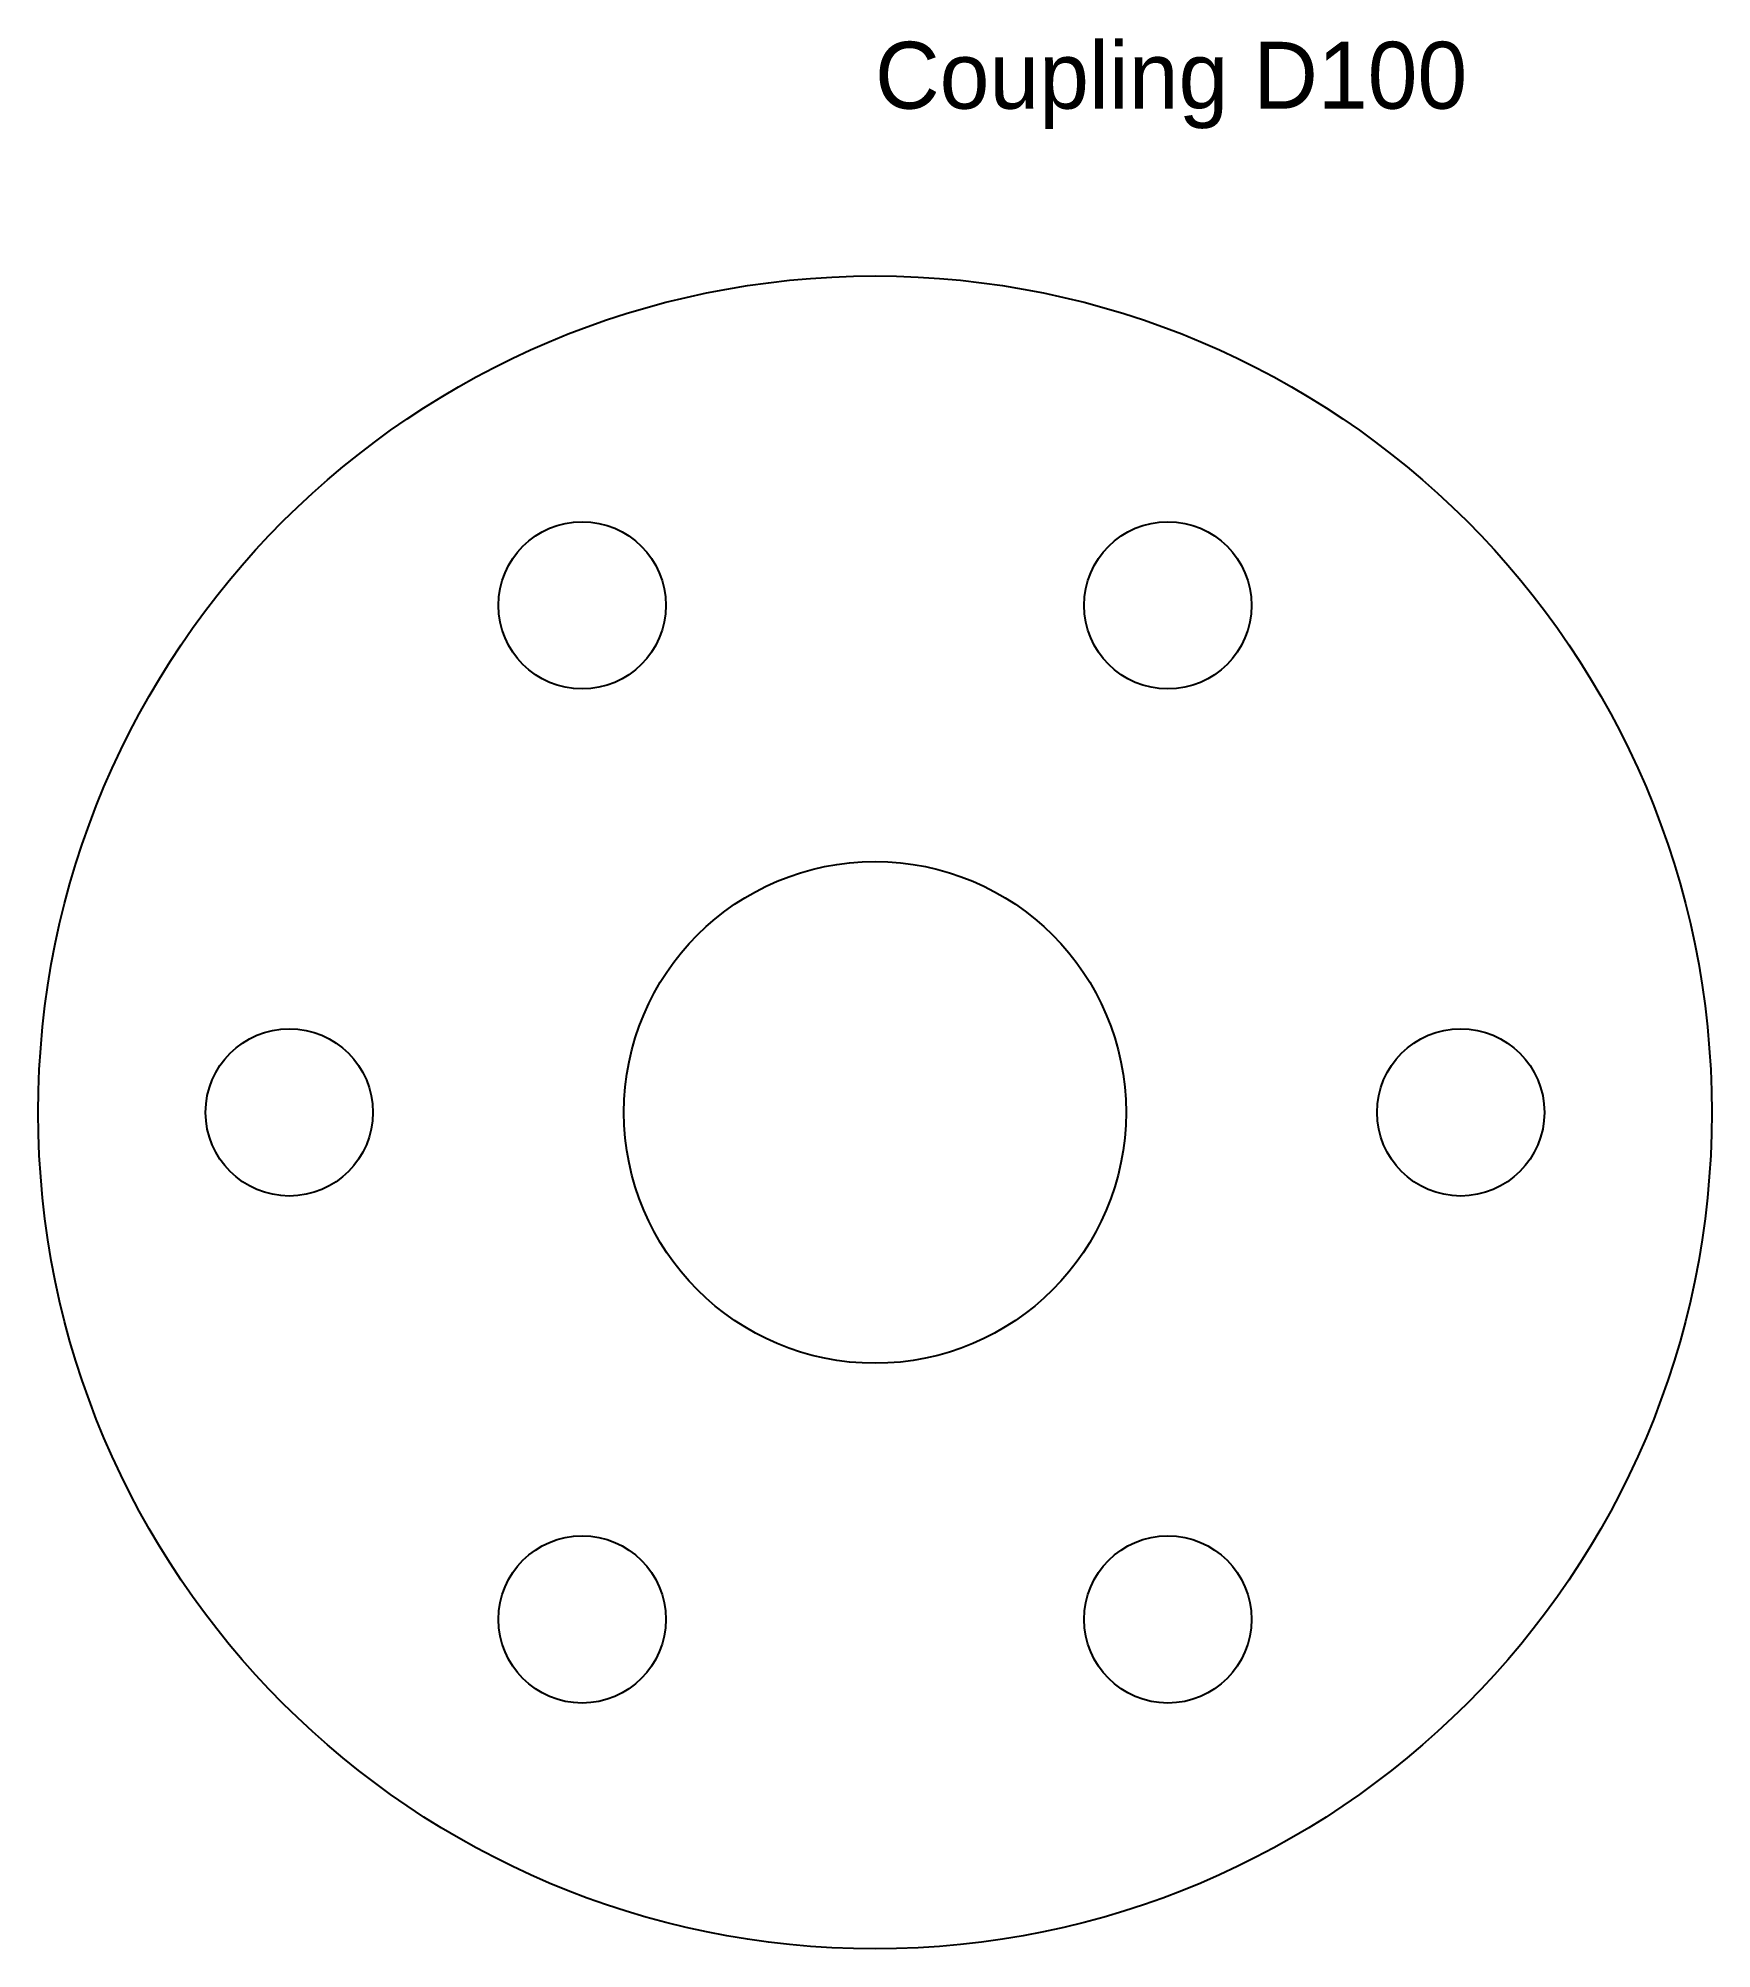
# Model space of a CAD drawing. Header units: metres. Extents: x -50 to 50, y -50 to 64.
import ezdxf

# ---------------------------------------------------------------- set-up
doc = ezdxf.new("R2010")
doc.units = ezdxf.units.M

msp = doc.modelspace()

# ---------------------------------------------------------------- linework, layer by layer
for centre, radius in [((0, 0), 50), ((-17.5, 30.31), 5), ((17.5, 30.31), 5), ((0, 0), 15), ((-35, 0), 5), ((35, 0), 5), ((-17.5, -30.31), 5), ((17.5, -30.31), 5)]:
    msp.add_circle(centre, radius)

# ---------------------------------------------------------------- texts
at = {"layer": 'TEXT'}
msp.add_text('Coupling D100', height=4, dxfattribs=at).set_placement((0, 60))

doc.saveas('drawing.dxf')
